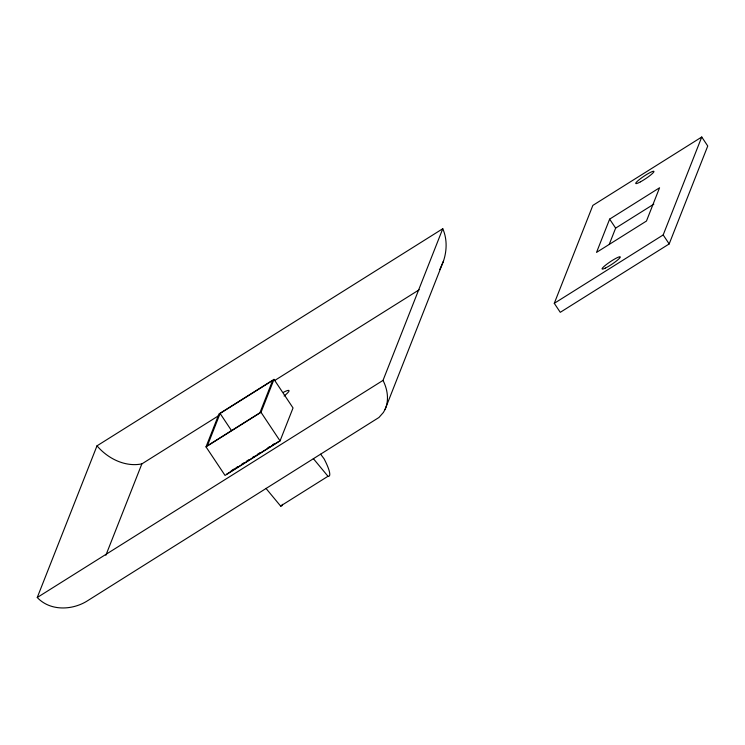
<?xml version="1.0" encoding="UTF-8"?>
<svg xmlns="http://www.w3.org/2000/svg" width="745" height="745" viewBox="0 0 745 745"><rect width="100%" height="100%" fill="white"/><g stroke="black" fill="none" stroke-linecap="round" stroke-linejoin="round"><path stroke-width="1.12" d="M443.452 261.16C446.963 250.711 447.261 238.931 442.763 228.724L96.999 445.836L37.25 597.509C50.343 611.487 72.954 610.397 88.087 600.414L378.954 417.479L383.377 412.479L385.025 409.536L443.452 261.16L439.764 269.588M385.025 409.536C389.318 400.223 387.54 389.272 383.014 380.397L442.763 228.724M105.865 555.267L141.857 463.902L218.564 415.738M206.011 446.86L218.993 413.913L274.002 379.373L293.036 407.953L280.055 440.9L225.046 475.44L206.011 446.86L261.02 412.32L274.002 379.373M220.101 413.466L207.38 445.761L259.912 412.777L272.633 380.481L220.101 413.466L231.518 430.61M554.28 303.327L592.852 205.397L701.753 137.015L707.75 146.011L669.178 243.941L560.268 312.323L554.28 303.327L663.18 234.945L701.753 137.015M609.643 219.123L596.54 252.387L646.455 221.051L659.558 187.777L609.643 219.123L615.64 228.119L609.298 244.22M274.616 380.546L419.174 289.777M615.64 228.119L653.812 204.149M231.183 470.831L234.088 469.005M236.025 467.795L237.953 466.575M241.827 464.154L243.755 462.934M246.66 461.118L248.597 459.898M252.462 457.467L254.399 456.257M257.295 454.431L260.201 452.615M267.939 447.754L269.867 446.534M272.772 444.718L274.709 443.499M226.415 474.332L278.947 441.347M37.25 597.509L383.014 380.397M265.965 488.375L280.595 506.032L327.977 476.279A28.189 5.392 57.9 0 0 324.112 458.864L320.648 454.208M141.857 463.902C125.002 467.273 107.774 458.51 96.999 445.836M313.347 458.613L327.977 476.279M663.18 234.945L669.178 243.941M261.02 412.32L280.055 440.9M283.519 392.243A15.999 2.188 -33.7 0 1 284.106 396.023M282.383 504.328A28.189 5.392 57.9 0 1 280.595 506.032M640.514 181.808A10.914 1.49 -33.7 0 0 653.97 171.462A10.914 1.49 -33.7 0 0 640.067 179.005A10.914 1.49 -33.7 0 0 640.514 181.808M605.331 268.098A10.914 1.49 -33.7 0 0 620.157 257.416A10.914 1.49 -33.7 0 0 608.004 263.32A10.914 1.49 -33.7 0 0 605.331 268.098"/></g></svg>
